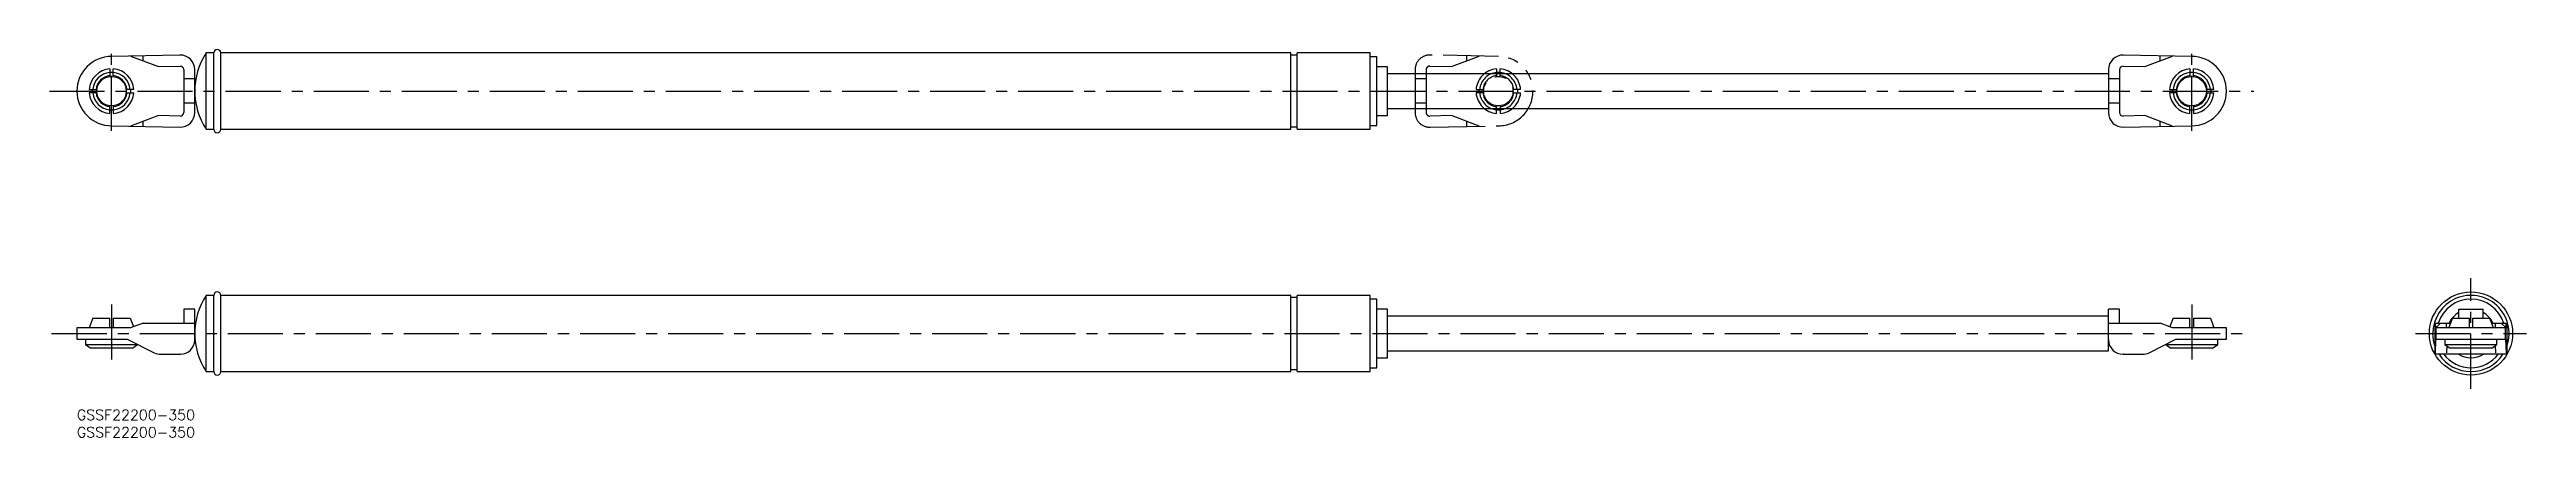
# Model space of a CAD drawing. Extents: x -8 to 707, y -8 to 104.
import ezdxf

# ---------------------------------------------------------------- set-up
doc = ezdxf.new("R2010")
doc.units = 0
doc.header["$LTSCALE"] = 0.5
doc.linetypes.add('CENTER', pattern=[50.8, 31.75, -6.35, 6.35, -6.35])
doc.linetypes.add('PHANTOM', pattern=[63.5, 31.75, -6.35, 6.35, -6.35, 6.35, -6.35])
for name, color, linetype in [('MSM_CENTER', 1, 'CENTER'), ('MSM_CONTINUOUS', 7, 'CONTINUOUS'), ('MSM_IMAGINARY', 6, 'PHANTOM'), ('MSM_PART_NUMBER', 7, 'CONTINUOUS')]:
    doc.layers.add(name, color=color, linetype=linetype)
doc.styles.get("Standard").update_dxf_attribs({"font": 'txt.shx', "height": 3, "bigfont": 'bigfont.shx'})

msp = doc.modelspace()

# ---------------------------------------------------------------- linework, layer by layer
at = {"layer": 'MSM_CENTER'}
for p, q in [((10, 80.49), (10, 103.37)), ((610, 80.49), (610, 103.37)), ((-7.89, 91.93), (627.89, 91.93)), ((690.55, 6), (690.55, 38)), ((10, 30.4), (10, 13.8)), ((610, 30.4), (610, 13.8)), ((-7.28, 22), (627.28, 22)), ((674.55, 22), (706.55, 22))]:
    msp.add_line(p, q, dxfattribs=at)
at = {"layer": 'MSM_CONTINUOUS'}
for p, q in [((29.71, 102.34), (10, 101.93)), ((15.5, 102.05), (23.5, 99.01)), ((19.09, 100.69), (19.09, 102.12)), ((39.5, 102.93), (37.3, 102.93)), ((37.3, 80.93), (37.3, 102.93)), ((39.5, 80.93), (39.5, 102.93)), ((350.1, 102.93), (41.5, 102.93)), ((41.5, 80.93), (41.5, 102.93)), ((350.1, 80.93), (350.1, 102.93)), ((352, 102.28), (350.1, 102.28)), ((373, 102.93), (352, 102.93)), ((352, 80.93), (352, 102.93)), ((373, 80.93), (373, 102.93)), ((375, 101.83), (373, 101.83)), ((375, 82.03), (375, 101.83)), ((610, 101.93), (590.29, 102.34)), ((596.5, 99.01), (604.5, 102.05)), ((600.91, 100.69), (600.91, 102.12)), ((9.5, 98.35), (9.5, 96.15)), ((9.5, 97.41), (10, 97.43)), ((10, 97.43), (10.5, 97.41)), ((10.5, 96.15), (10.5, 98.35)), ((23.5, 99.01), (29.78, 99.14)), ((30.8, 98.14), (30.8, 85.72)), ((34, 95.43), (30.8, 95.43)), ((34, 85.72), (34, 98.14)), ((378, 98.93), (375, 98.93)), ((378, 84.93), (378, 98.93)), ((586, 96.93), (378, 96.93)), ((586, 98.14), (586, 85.72)), ((589.2, 95.43), (586, 95.43)), ((589.2, 98.14), (589.2, 85.72)), ((590.22, 99.14), (596.5, 99.01)), ((609.5, 98.35), (609.5, 96.15)), ((609.5, 97.41), (610, 97.43)), ((610, 97.43), (610.5, 97.41)), ((610.5, 96.15), (610.5, 98.35)), ((3.58, 92.43), (5.78, 92.43)), ((5.78, 91.43), (3.58, 91.43)), ((4.5, 91.93), (4.52, 92.43)), ((4.52, 91.43), (4.5, 91.93)), ((9.5, 85.51), (9.5, 87.71)), ((10, 86.43), (9.5, 86.46)), ((10.5, 86.46), (10, 86.43)), ((10.5, 87.71), (10.5, 85.51)), ((16.42, 92.43), (14.22, 92.43)), ((14.22, 91.43), (16.42, 91.43)), ((15.48, 92.43), (15.5, 91.93)), ((15.5, 91.93), (15.48, 91.43)), ((34, 88.43), (30.8, 88.43)), ((378, 86.93), (586, 86.93)), ((589.2, 88.43), (586, 88.43)), ((603.58, 92.43), (605.78, 92.43)), ((605.78, 91.43), (603.58, 91.43)), ((604.5, 91.93), (604.52, 92.43)), ((604.52, 91.43), (604.5, 91.93)), ((609.5, 85.51), (609.5, 87.71)), ((610, 86.43), (609.5, 86.46)), ((610.5, 86.46), (610, 86.43)), ((610.5, 87.71), (610.5, 85.51)), ((616.42, 92.43), (614.22, 92.43)), ((614.22, 91.43), (616.42, 91.43)), ((615.48, 92.43), (615.5, 91.93)), ((615.5, 91.93), (615.48, 91.43)), ((10, 81.93), (29.71, 81.52)), ((23.5, 84.85), (15.5, 81.82)), ((19.09, 81.74), (19.09, 83.18)), ((29.78, 84.72), (23.5, 84.85)), ((37.3, 80.93), (39.5, 80.93)), ((41.5, 80.93), (350.1, 80.93)), ((350.1, 81.58), (352, 81.58)), ((352, 80.93), (373, 80.93)), ((373, 82.03), (375, 82.03)), ((375, 84.93), (378, 84.93)), ((596.5, 84.85), (590.22, 84.72)), ((590.29, 81.52), (610, 81.93)), ((604.5, 81.82), (596.5, 84.85)), ((600.91, 81.74), (600.91, 83.18)), ((34, 29), (30.8, 29)), ((30.8, 29), (30.8, 25)), ((34, 20.2), (34, 29)), ((39.5, 33), (37.3, 33)), ((37.3, 11), (37.3, 33)), ((39.5, 11), (39.5, 33)), ((350.1, 33), (41.5, 33)), ((41.5, 11), (41.5, 33)), ((350.1, 11), (350.1, 33)), ((352, 32.35), (350.1, 32.35)), ((373, 33), (352, 33)), ((352, 11), (352, 33)), ((373, 11), (373, 33)), ((375, 31.9), (373, 31.9)), ((375, 12.1), (375, 31.9)), ((378, 29), (375, 29)), ((378, 15), (378, 29)), ((586, 17), (586, 29)), ((589.2, 29), (586, 29)), ((589.2, 25), (589.2, 29)), ((687.05, 26.4), (687.05, 29)), ((687.05, 29), (694.05, 29)), ((694.05, 26.4), (694.05, 29)), ((0, 23.6), (0, 20.4)), ((15.5, 23.6), (0, 23.6)), ((4.62, 26.4), (3.58, 23.6)), ((4.62, 26.4), (9.5, 26.4)), ((9.5, 23.6), (9.5, 26.4)), ((10.5, 26.4), (15.38, 26.4)), ((10.5, 26.4), (10.5, 23.6)), ((15.38, 26.4), (16.09, 24.47)), ((19.09, 25), (15.5, 23.6)), ((16.09, 24.47), (16.3, 23.91)), ((19.09, 25), (34, 25)), ((586, 27), (378, 27)), ((586, 25), (600.91, 25)), ((604.5, 23.6), (600.91, 25)), ((603.91, 24.47), (603.7, 23.91)), ((604.62, 26.4), (603.91, 24.47)), ((620, 23.6), (604.5, 23.6)), ((604.62, 26.4), (609.5, 26.4)), ((609.5, 23.6), (609.5, 26.4)), ((610.5, 26.4), (610.5, 23.6)), ((610.5, 26.4), (615.38, 26.4)), ((615.38, 26.4), (616.09, 24.47)), ((616.09, 24.47), (616.42, 23.6)), ((620, 20.4), (620, 23.6)), ((679.73, 20.04), (679.55, 22)), ((680.14, 25), (680.14, 16)), ((680.14, 25), (684.65, 25)), ((680.44, 23.6), (680.36, 25)), ((681.8, 25), (680.44, 23.6)), ((700.66, 23.6), (680.44, 23.6)), ((680.55, 20.4), (680.55, 23.6)), ((683.47, 23.6), (683.47, 25)), ((684.46, 24.47), (684.13, 23.6)), ((685.17, 26.4), (684.46, 24.47)), ((685.17, 26.4), (690.05, 26.4)), ((690.05, 26.4), (690.05, 23.6)), ((691.05, 26.4), (695.93, 26.4)), ((691.05, 23.6), (691.05, 26.4)), ((695.93, 26.4), (696.64, 24.47)), ((696.45, 25), (700.96, 25)), ((696.64, 24.47), (696.97, 23.6)), ((697.63, 23.6), (697.63, 25)), ((699.3, 25), (700.66, 23.6)), ((700.55, 20.4), (700.55, 23.6)), ((700.66, 23.6), (700.74, 25)), ((700.96, 16), (700.96, 25)), ((0, 20.4), (14.54, 20.4)), ((2.5, 20.4), (2.5, 18.8)), ((2.5, 18.8), (4, 17.8)), ((2.5, 18.8), (17.5, 18.8)), ((16, 17.8), (4, 17.8)), ((14.54, 20.4), (22.3, 16.46)), ((16, 17.8), (17.5, 18.8)), ((17.5, 18.8), (17.5, 18.9)), ((24.2, 16), (29.71, 16)), ((29.8, 16), (29.71, 16)), ((375, 15), (378, 15)), ((378, 17), (586, 17)), ((590.29, 16), (590.2, 16)), ((590.29, 16), (595.8, 16)), ((597.7, 16.46), (605.46, 20.4)), ((602.5, 18.9), (602.5, 18.8)), ((602.5, 18.8), (604, 17.8)), ((602.5, 18.8), (617.5, 18.8)), ((616, 17.8), (604, 17.8)), ((605.46, 20.4), (620, 20.4)), ((616, 17.8), (617.5, 18.8)), ((617.5, 18.8), (617.5, 20.4)), ((680.14, 18.45), (679.73, 20.04)), ((700.96, 16), (680.14, 16)), ((680.25, 16), (680.26, 16)), ((680.26, 16.03), (680.27, 16.04)), ((680.26, 16.02), (680.26, 16.03)), ((680.26, 16.01), (680.26, 16.02)), ((680.26, 16), (680.26, 16.01)), ((680.26, 16.01), (680.26, 16.01)), ((680.26, 16), (680.26, 16)), ((680.27, 16.11), (680.28, 16.13)), ((680.27, 16.09), (680.27, 16.11)), ((680.27, 16.07), (680.27, 16.09)), ((680.27, 16.06), (680.27, 16.07)), ((680.27, 16.04), (680.27, 16.06)), ((680.28, 16.25), (680.29, 16.28)), ((680.28, 16.22), (680.28, 16.25)), ((680.28, 16.2), (680.28, 16.22)), ((680.28, 16.17), (680.28, 16.2)), ((680.28, 16.15), (680.28, 16.17)), ((680.28, 16.13), (680.28, 16.15)), ((680.29, 16.46), (680.45, 20.4)), ((680.29, 16.42), (680.29, 16.46)), ((680.29, 16.38), (680.29, 16.42)), ((680.29, 16.35), (680.29, 16.38)), ((680.29, 16.31), (680.29, 16.35)), ((680.29, 16.28), (680.29, 16.31)), ((680.45, 20.4), (700.64, 20.4)), ((683.05, 20.4), (683.05, 18.8)), ((683.05, 18.8), (684.55, 17.8)), ((683.05, 18.8), (698.05, 18.8)), ((683.58, 18.45), (683.49, 16.46)), ((696.55, 17.8), (684.55, 17.8)), ((696.55, 17.8), (698.05, 18.8)), ((697.52, 18.45), (697.61, 16.46)), ((698.05, 18.8), (698.05, 20.4)), ((700.81, 16.46), (700.64, 20.4)), ((700.81, 16.46), (700.81, 16.42)), ((700.81, 16.42), (700.81, 16.38)), ((700.81, 16.38), (700.81, 16.35)), ((700.81, 16.35), (700.81, 16.31)), ((700.81, 16.31), (700.81, 16.28)), ((700.81, 16.28), (700.82, 16.25)), ((700.82, 16.25), (700.82, 16.22)), ((700.82, 16.22), (700.82, 16.2)), ((700.82, 16.2), (700.82, 16.17)), ((700.82, 16.17), (700.82, 16.15)), ((700.82, 16.15), (700.82, 16.13)), ((700.82, 16.13), (700.83, 16.11)), ((700.83, 16.11), (700.83, 16.09)), ((700.83, 16.09), (700.83, 16.07)), ((700.83, 16.07), (700.83, 16.06)), ((700.83, 16.06), (700.83, 16.04)), ((700.83, 16.04), (700.83, 16.03)), ((700.83, 16.03), (700.84, 16.02)), ((700.84, 16.02), (700.84, 16.01)), ((700.84, 16.01), (700.84, 16.01)), ((700.84, 16.01), (700.84, 16)), ((700.84, 16), (700.84, 16)), ((700.84, 16), (700.85, 16)), ((37.3, 11), (39.5, 11)), ((41.5, 11), (350.1, 11)), ((350.1, 11.65), (352, 11.65)), ((352, 11), (373, 11)), ((373, 12.1), (375, 12.1))]:
    msp.add_line(p, q, dxfattribs=at)
for centre, radius in [((10, 91.93), 4.25), ((610, 91.93), 4.25), ((690.55, 22), 12)]:
    msp.add_circle(centre, radius, dxfattribs=at)
for centre, radius, start, end in [((10, 91.93), 10, 90, 270), ((29.8, 98.14), 4.2, 0, 91.19349), ((54, 91.93), 20, 146.63299, 213.36701), ((40.5, 102.93), 1, 0, 180), ((590.2, 98.14), 4.2, 88.80651, 180), ((610, 91.93), 10, 270, 90), ((10, 91.93), 6.44, 94.45407, 175.54593), ((10, 91.93), 5.4, 95.31277, 174.68723), ((10, 91.93), 4.5, 96.37937, 173.62063), ((10, 91.93), 6.44, 4.45407, 85.54593), ((10, 91.93), 5.4, 5.31277, 84.68723), ((10, 91.93), 4.5, 6.37937, 83.62063), ((29.8, 98.14), 1, 0, 91.19349), ((590.2, 98.14), 1, 88.80651, 180), ((610, 91.93), 6.44, 94.45407, 175.54593), ((610, 91.93), 5.4, 95.31277, 174.68723), ((610, 91.93), 4.5, 96.37937, 173.62063), ((610, 91.93), 6.44, 4.45407, 85.54593), ((610, 91.93), 5.4, 5.31277, 84.68723), ((610, 91.93), 4.5, 6.37937, 83.62063), ((10, 91.93), 6.44, 184.45407, 265.54593), ((10, 91.93), 5.4, 185.31277, 264.68723), ((10, 91.93), 4.5, 186.37937, 263.62063), ((10, 91.93), 5.4, 275.31277, 354.68723), ((10, 91.93), 6.44, 274.45407, 355.54593), ((10, 91.93), 4.5, 276.37937, 353.62063), ((610, 91.93), 6.44, 184.45407, 265.54593), ((610, 91.93), 5.4, 185.31277, 264.68723), ((610, 91.93), 4.5, 186.37937, 263.62063), ((610, 91.93), 4.5, 276.37937, 353.62063), ((610, 91.93), 5.4, 275.31277, 354.68723), ((610, 91.93), 6.44, 274.45407, 355.54593), ((29.8, 85.72), 4.2, 268.80651, 0), ((29.8, 85.72), 1, 268.80651, 0), ((40.5, 80.93), 1, 180, 0), ((590.2, 85.72), 4.2, 180, 271.19349), ((590.2, 85.72), 1, 180, 271.19349), ((54, 22), 20, 146.63299, 213.36701), ((40.5, 33), 1, 0, 180), ((690.55, 22), 11, 341.17491, 180), ((690.55, 22), 9.9, 17.6397, 162.3603), ((690.55, 22), 7, 120, 154.62307), ((690.55, 22), 7, 25.37693, 60), ((24.2, 20.2), 4.2, 243.03406, 270), ((29.8, 20.2), 4.2, 270, 0), ((590.2, 20.2), 4.2, 180, 270), ((595.8, 20.2), 4.2, 270, 296.96594), ((690.55, 22), 11, 213.05573, 326.94427), ((690.55, 22), 9.9, 217.3052, 322.6948), ((690.55, 22), 7, 238.99728, 301.00272), ((40.5, 11), 1, 180, 0)]:
    msp.add_arc(centre, radius, start, end, dxfattribs=at)
at = {"layer": 'MSM_IMAGINARY'}
for p, q in [((410, 101.93), (390.29, 102.34)), ((396.5, 99.01), (404.5, 102.05)), ((400.91, 100.69), (400.91, 102.12)), ((386, 98.14), (386, 85.72)), ((389.2, 95.43), (386, 95.43)), ((389.2, 98.14), (389.2, 85.72)), ((390.22, 99.14), (396.5, 99.01)), ((409.5, 98.35), (409.5, 96.15)), ((409.5, 97.41), (410, 97.43)), ((410, 97.43), (410.5, 97.41)), ((410.5, 96.15), (410.5, 98.35)), ((389.2, 88.43), (386, 88.43)), ((403.58, 92.43), (405.78, 92.43)), ((405.78, 91.43), (403.58, 91.43)), ((404.5, 91.93), (404.52, 92.43)), ((404.52, 91.43), (404.5, 91.93)), ((409.5, 85.51), (409.5, 87.71)), ((410, 86.43), (409.5, 86.46)), ((410.5, 86.46), (410, 86.43)), ((410.5, 87.71), (410.5, 85.51)), ((416.42, 92.43), (414.22, 92.43)), ((414.22, 91.43), (416.42, 91.43)), ((415.48, 92.43), (415.5, 91.93)), ((415.5, 91.93), (415.48, 91.43)), ((396.5, 84.85), (390.22, 84.72)), ((390.29, 81.52), (410, 81.93)), ((404.5, 81.82), (396.5, 84.85)), ((400.91, 81.74), (400.91, 83.18))]:
    msp.add_line(p, q, dxfattribs=at)
msp.add_circle((410, 91.93), 4.25, dxfattribs=at)
for centre, radius, start, end in [((390.2, 98.14), 4.2, 88.80651, 180), ((410, 91.93), 10, 270, 90), ((390.2, 98.14), 1, 88.80651, 180), ((410, 91.93), 6.44, 94.45407, 175.54593), ((410, 91.93), 5.4, 95.31277, 174.68723), ((410, 91.93), 4.5, 96.37937, 173.62063), ((410, 91.93), 6.44, 4.45407, 85.54593), ((410, 91.93), 5.4, 5.31277, 84.68723), ((410, 91.93), 4.5, 6.37937, 83.62063), ((410, 91.93), 6.44, 184.45407, 265.54593), ((410, 91.93), 5.4, 185.31277, 264.68723), ((410, 91.93), 4.5, 186.37937, 263.62063), ((410, 91.93), 4.5, 276.37937, 353.62063), ((410, 91.93), 5.4, 275.31277, 354.68723), ((410, 91.93), 6.44, 274.45407, 355.54593), ((390.2, 85.72), 4.2, 180, 271.19349), ((390.2, 85.72), 1, 180, 271.19349)]:
    msp.add_arc(centre, radius, start, end, dxfattribs=at)

# ---------------------------------------------------------------- texts
at = {"layer": 'MSM_PART_NUMBER', "char_height": 3, "width": 121.0942, "attachment_point": 1}
for insert in [(0, 0), (0, -5)]:
    msp.add_mtext('{GSSF22200-350}', dxfattribs=dict(at, insert=insert))

doc.saveas('drawing.dxf')
